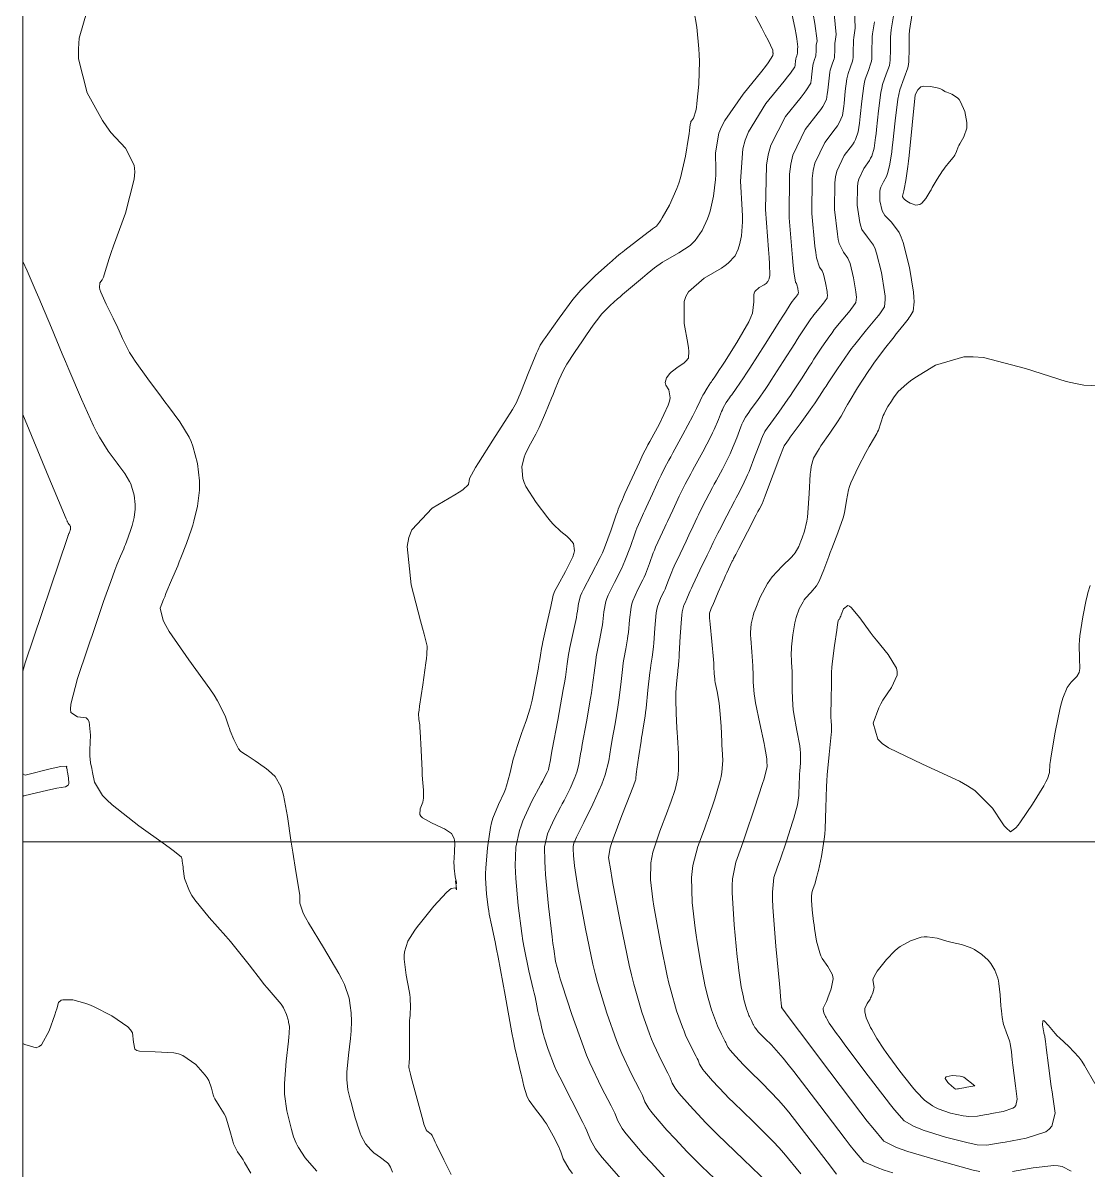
# Model space of a CAD drawing. Header units: millimetres. Extents: x 837475 to 838477, y 1189012 to 1191015.
# Drawn here: x 837476.5 to 837565.7, y 1189786.4 to 1189882.5 of the extents above; entities that cross this region are included whole.
import ezdxf

# ---------------------------------------------------------------- set-up
doc = ezdxf.new("R2010")
doc.units = ezdxf.units.MM
doc.header["$LTSCALE"] = 0.3
doc.layers.add('COORD', color=253, linetype='Continuous', lineweight=20)
doc.layers.add('COTAS 10', color=7, linetype='Continuous', lineweight=9, true_color=0x6e3e2d)
doc.layers.add('COTAS INT', color=7, linetype='Continuous', lineweight=5, true_color=0x9fa19f)

msp = doc.modelspace()

# ---------------------------------------------------------------- linework, layer by layer
at = {"layer": 'COORD'}
msp.add_line((837476.514, 1189813.872), (838476.514, 1189813.872), dxfattribs=at)
msp.add_lwpolyline([(837476.514, 1189013.872), (838476.514, 1189013.872), (838476.514, 1191013.872), (837476.514, 1191013.872)], close=True, dxfattribs=at)
at = {"layer": 'COTAS 10'}
for points in [[(837549.392, 1189786.166), (837548.678, 1189786.393), (837548.085, 1189786.592), (837546.958, 1189787.079), (837546.189, 1189787.989), (837545.822, 1189788.456), (837545.389, 1189789.015), (837543.266, 1189791.808), (837541.092, 1189794.653), (837540.625, 1189795.244), (837540.217, 1189795.75), (837539.234, 1189796.87), (837538.699, 1189797.383), (837538.573, 1189797.507), (837538.458, 1189797.624), (837538.122, 1189797.981), (837537.901, 1189798.238), (837537.858, 1189798.292), (837537.823, 1189798.338), (837537.761, 1189798.444), (837537.721, 1189798.549), (837537.699, 1189798.596), (837537.673, 1189798.649), (837537.541, 1189798.904), (837537.38, 1189799.242), (837537.335, 1189799.348), (837537.291, 1189799.459), (837537.131, 1189799.906), (837536.968, 1189800.481), (837536.921, 1189800.672), (837536.873, 1189800.878), (837536.695, 1189801.738), (837536.492, 1189803.114), (837536.429, 1189803.645), (837536.362, 1189804.24), (837536.094, 1189806.932), (837535.939, 1189809.635), (837535.944, 1189810.237), (837535.968, 1189810.775), (837536.228, 1189812.193), (837536.71, 1189813.494), (837536.874, 1189813.959), (837537.051, 1189814.47), (837537.805, 1189816.696), (837538.48, 1189818.763), (837538.607, 1189819.174), (837538.709, 1189819.515), (837538.865, 1189820.164), (837538.853, 1189820.385), (837538.849, 1189820.455), (837538.845, 1189820.53), (837538.831, 1189820.835), (837538.732, 1189821.49), (837538.675, 1189821.785), (837538.605, 1189822.13), (837538.245, 1189823.789), (837537.892, 1189825.525), (837537.826, 1189825.919), (837537.773, 1189826.275), (837537.699, 1189827.249), (837537.688, 1189828.083), (837537.676, 1189828.351), (837537.66, 1189828.634), (837537.566, 1189829.793), (837537.486, 1189830.919), (837537.477, 1189831.183), (837537.475, 1189831.426), (837537.516, 1189832.13), (837537.682, 1189832.821), (837537.759, 1189833.056), (837537.849, 1189833.31), (837538.285, 1189834.385), (837538.886, 1189835.513), (837539.08, 1189835.8), (837539.286, 1189836.076), (837540.131, 1189836.983), (837540.903, 1189837.74), (837541.064, 1189837.922), (837541.202, 1189838.092), (837541.508, 1189838.607), (837541.678, 1189839.072), (837541.73, 1189839.21), (837541.783, 1189839.353), (837541.994, 1189839.903), (837542.189, 1189840.74), (837542.233, 1189841.064), (837542.272, 1189841.427), (837542.377, 1189843.072), (837542.478, 1189844.682), (837542.515, 1189845.024), (837542.556, 1189845.321), (837542.736, 1189846.018), (837543.072, 1189846.586), (837543.211, 1189846.802), (837543.369, 1189847.042), (837544.107, 1189848.121), (837544.814, 1189849.151), (837544.952, 1189849.361), (837545.066, 1189849.538), (837545.272, 1189849.906), (837545.479, 1189850.308), (837545.594, 1189850.506), (837545.734, 1189850.743), (837546.445, 1189851.91), (837547.323, 1189853.272), (837547.567, 1189853.63), (837547.812, 1189853.981), (837548.7, 1189855.183), (837549.493, 1189856.196), (837549.678, 1189856.429), (837549.847, 1189856.641), (837550.332, 1189857.232), (837550.686, 1189857.676), (837550.772, 1189857.794), (837550.853, 1189857.911), (837551.104, 1189858.319), (837551.187, 1189859.125), (837551.162, 1189859.492), (837551.116, 1189859.922), (837550.777, 1189861.998), (837550.259, 1189864.091), (837550.1, 1189864.532), (837549.935, 1189864.914), (837549.284, 1189865.79), (837548.713, 1189866.358), (837548.598, 1189866.544), (837548.502, 1189866.742), (837548.312, 1189867.565), (837548.315, 1189868.363), (837548.341, 1189868.546), (837548.378, 1189868.713), (837548.602, 1189869.178), (837548.865, 1189869.62), (837548.927, 1189869.772), (837548.983, 1189869.936), (837549.148, 1189870.637), (837549.295, 1189871.671), (837549.34, 1189872.046), (837549.388, 1189872.459), (837549.576, 1189874.272), (837549.815, 1189876.082), (837549.895, 1189876.494), (837549.98, 1189876.866), (837550.337, 1189877.889), (837550.643, 1189878.727), (837550.696, 1189878.984), (837550.735, 1189879.251), (837550.762, 1189880.304), (837550.769, 1189881.492), (837550.796, 1189881.844), (837550.833, 1189882.206), (837551.057, 1189883.598)], [(837530.304, 1189785.769), (837529.135, 1189787.033), (837528.539, 1189787.677), (837527.193, 1189789.248), (837526.931, 1189789.577), (837526.716, 1189789.861), (837526.339, 1189790.507), (837526.093, 1189791.149), (837525.962, 1189791.43), (837525.802, 1189791.757), (837524.995, 1189793.311), (837524.011, 1189795.373), (837523.74, 1189796.02), (837523.469, 1189796.7), (837522.496, 1189799.429), (837521.696, 1189801.902), (837521.535, 1189802.42), (837521.399, 1189802.865), (837521.127, 1189803.873), (837520.977, 1189804.91), (837520.918, 1189805.374), (837520.853, 1189805.915), (837520.556, 1189808.506), (837520.295, 1189811.147), (837520.253, 1189811.719), (837520.223, 1189812.222), (837520.221, 1189813.463), (837520.394, 1189814.299), (837520.474, 1189814.546), (837520.568, 1189814.8), (837521.023, 1189815.774), (837521.558, 1189816.791), (837521.702, 1189817.072), (837521.845, 1189817.352), (837522.346, 1189818.362), (837522.758, 1189819.283), (837522.843, 1189819.508), (837522.917, 1189819.719), (837523.082, 1189820.371), (837523.231, 1189821.26), (837523.295, 1189821.621), (837523.368, 1189822.031), (837523.716, 1189823.927), (837524.067, 1189825.909), (837524.143, 1189826.374), (837524.209, 1189826.803), (837524.372, 1189828.049), (837524.502, 1189829.076), (837524.548, 1189829.367), (837524.598, 1189829.661), (837524.816, 1189830.746), (837525.023, 1189831.788), (837525.066, 1189832.054), (837525.103, 1189832.311), (837525.185, 1189833.16), (837525.346, 1189834.014), (837525.431, 1189834.275), (837525.535, 1189834.545), (837526.06, 1189835.609), (837526.656, 1189836.758), (837526.805, 1189837.082), (837526.947, 1189837.409), (837527.4, 1189838.612), (837527.772, 1189839.685), (837527.863, 1189839.93), (837527.948, 1189840.153), (837528.211, 1189840.769), (837528.51, 1189841.4), (837528.618, 1189841.632), (837528.736, 1189841.889), (837529.256, 1189843.022), (837529.77, 1189844.139), (837529.885, 1189844.385), (837529.989, 1189844.604), (837530.266, 1189845.17), (837530.624, 1189845.841), (837530.779, 1189846.128), (837530.958, 1189846.458), (837531.805, 1189848.012), (837532.638, 1189849.561), (837532.808, 1189849.887), (837532.952, 1189850.168), (837533.254, 1189850.812), (837533.422, 1189851.191), (837533.481, 1189851.304), (837533.545, 1189851.422), (837533.824, 1189851.877), (837534.115, 1189852.316), (837534.188, 1189852.424), (837534.257, 1189852.524), (837534.477, 1189852.837), (837534.882, 1189853.443), (837535.067, 1189853.729), (837535.284, 1189854.067), (837536.333, 1189855.714), (837537.315, 1189857.441), (837537.49, 1189857.829), (837537.623, 1189858.178), (837537.757, 1189859.113), (837537.74, 1189859.71), (837537.779, 1189859.847), (837537.836, 1189859.97), (837538.201, 1189860.31), (837538.609, 1189860.546), (837538.694, 1189860.604), (837538.766, 1189860.659), (837538.927, 1189860.829), (837539, 1189860.991), (837539.017, 1189861.042), (837539.033, 1189861.094), (837539.081, 1189861.3), (837539.051, 1189862.286), (837539.019, 1189862.83), (837538.976, 1189863.491), (837538.735, 1189866.856), (837538.802, 1189870.562), (837538.954, 1189871.439), (837539.164, 1189872.25), (837540.403, 1189874.64), (837541.711, 1189876.264), (837541.963, 1189876.593), (837542.168, 1189876.868), (837542.514, 1189877.427), (837542.555, 1189877.711), (837542.567, 1189877.814), (837542.58, 1189877.928), (837542.632, 1189878.426), (837542.698, 1189878.923), (837542.72, 1189879.036), (837542.743, 1189879.139), (837542.841, 1189879.42), (837542.925, 1189879.65), (837542.94, 1189879.721), (837542.95, 1189879.794), (837542.958, 1189880.084), (837542.96, 1189880.41), (837542.967, 1189880.507), (837542.977, 1189880.606), (837543.039, 1189880.989), (837542.863, 1189882.44), (837542.723, 1189883.214)], [(837476.514, 1189862.481), (837476.859, 1189861.708), (837477.621, 1189859.962), (837477.84, 1189859.45), (837478.063, 1189858.925), (837478.9, 1189856.925), (837479.811, 1189854.746), (837480.08, 1189854.108), (837480.357, 1189853.456), (837481.42, 1189850.974), (837482.438, 1189848.737), (837482.686, 1189848.238), (837482.92, 1189847.791), (837483.644, 1189846.613), (837484.242, 1189845.816), (837484.397, 1189845.608), (837484.547, 1189845.407), (837485.049, 1189844.73), (837485.454, 1189844.064), (837485.543, 1189843.869), (837485.622, 1189843.67), (837485.822, 1189842.913), (837485.903, 1189842.15), (837485.907, 1189841.946), (837485.903, 1189841.746), (837485.819, 1189841.051), (837485.663, 1189840.39), (837485.613, 1189840.21), (837485.56, 1189840.033), (837485.342, 1189839.407), (837485.097, 1189838.786), (837485.026, 1189838.612), (837484.954, 1189838.437), (837484.685, 1189837.798), (837484.392, 1189837.085), (837484.305, 1189836.863), (837484.216, 1189836.63), (837483.873, 1189835.701), (837483.496, 1189834.642), (837483.386, 1189834.328), (837483.274, 1189834.004), (837482.846, 1189832.755), (837482.306, 1189831.163), (837482.123, 1189830.622), (837481.925, 1189830.038), (837481.089, 1189827.567), (837480.522, 1189825.401), (837480.494, 1189825.009), (837480.522, 1189824.706), (837481.087, 1189824.365), (837481.819, 1189824.278), (837481.952, 1189824.136), (837482.054, 1189823.944), (837482.171, 1189822.822), (837482.122, 1189821.581), (837482.12, 1189821.313), (837482.123, 1189821.078), (837482.176, 1189820.503), (837482.279, 1189820.034), (837482.313, 1189819.866), (837482.35, 1189819.683), (837482.507, 1189818.883), (837483.185, 1189817.77), (837483.551, 1189817.389), (837483.994, 1189816.977), (837486.236, 1189815.224), (837488.452, 1189813.63), (837488.878, 1189813.318), (837489.223, 1189813.061), (837489.791, 1189812.598), (837489.825, 1189812.486), (837489.833, 1189812.451), (837489.841, 1189812.413), (837489.864, 1189812.259), (837489.906, 1189811.938), (837489.926, 1189811.794), (837489.949, 1189811.627), (837490.062, 1189810.824), (837490.459, 1189809.741), (837490.662, 1189809.396), (837490.904, 1189809.032), (837492.115, 1189807.555), (837493.523, 1189805.969), (837493.89, 1189805.536), (837494.247, 1189805.106), (837495.454, 1189803.574), (837496.487, 1189802.238), (837496.734, 1189801.931), (837496.964, 1189801.651), (837497.655, 1189800.869), (837498.153, 1189800.281), (837498.261, 1189800.124), (837498.356, 1189799.969), (837498.592, 1189799.431), (837498.722, 1189798.961), (837498.75, 1189798.848), (837498.775, 1189798.744), (837498.837, 1189798.433), (837498.82, 1189797.829), (837498.795, 1189797.54), (837498.761, 1189797.198), (837498.567, 1189795.521), (837498.425, 1189793.649), (837498.424, 1189793.184), (837498.44, 1189792.742), (837498.634, 1189791.339), (837498.901, 1189790.246), (837498.961, 1189790.001), (837499.016, 1189789.779), (837499.168, 1189789.185), (837499.391, 1189788.651), (837499.491, 1189788.468), (837499.607, 1189788.269), (837500.165, 1189787.422), (837500.903, 1189786.535), (837501.132, 1189786.31)]]:
    msp.add_lwpolyline(points, dxfattribs=at)
at = {"layer": 'COTAS INT'}
for points in [[(837507.461, 1189786.212), (837507.305, 1189786.63), (837507.133, 1189786.916), (837507.049, 1189787.002), (837506.95, 1189787.091), (837506.462, 1189787.438), (837505.914, 1189787.839), (837505.777, 1189787.962), (837505.646, 1189788.09), (837505.225, 1189788.596), (837504.86, 1189789.256), (837504.764, 1189789.482), (837504.67, 1189789.726), (837504.349, 1189790.761), (837504.07, 1189791.824), (837504.002, 1189792.085), (837503.939, 1189792.333), (837503.746, 1189793.107), (837503.653, 1189793.965), (837503.652, 1189794.266), (837503.662, 1189794.593), (837503.788, 1189796.004), (837503.945, 1189797.409), (837503.975, 1189797.733), (837503.999, 1189798.029), (837504.035, 1189798.865), (837504.006, 1189799.556), (837503.989, 1189799.76), (837503.967, 1189799.97), (837503.857, 1189800.776), (837503.441, 1189801.942), (837503.226, 1189802.378), (837502.969, 1189802.863), (837501.682, 1189805.028), (837500.425, 1189807.109), (837500.187, 1189807.543), (837499.996, 1189807.914), (837499.701, 1189808.74), (837499.711, 1189809.096), (837499.711, 1189809.236), (837499.703, 1189809.387), (837499.644, 1189809.749), (837499.372, 1189811.408), (837499.117, 1189813.024), (837499.043, 1189813.513), (837498.967, 1189814.021), (837498.679, 1189816.006), (837498.341, 1189817.798), (837498.233, 1189818.183), (837498.12, 1189818.521), (837497.658, 1189819.344), (837497.096, 1189819.857), (837496.918, 1189820), (837496.732, 1189820.143), (837495.979, 1189820.663), (837495.296, 1189821.103), (837495.152, 1189821.197), (837495.029, 1189821.277), (837494.751, 1189821.464), (837494.574, 1189821.682), (837494.514, 1189821.782), (837494.45, 1189821.898), (837494.181, 1189822.463), (837493.888, 1189823.178), (837493.809, 1189823.389), (837493.73, 1189823.607), (837493.455, 1189824.442), (837492.825, 1189825.691), (837492.524, 1189826.17), (837492.168, 1189826.707), (837490.425, 1189829.126), (837488.776, 1189831.49), (837488.48, 1189831.992), (837488.253, 1189832.428), (837488.014, 1189833.454), (837488.29, 1189834.174), (837488.388, 1189834.417), (837488.496, 1189834.68), (837488.964, 1189835.788), (837489.479, 1189837.01), (837489.616, 1189837.344), (837489.751, 1189837.677), (837490.22, 1189838.865), (837490.637, 1189840.063), (837490.739, 1189840.403), (837490.835, 1189840.745), (837491.134, 1189842.011), (837491.293, 1189843.341), (837491.302, 1189843.724), (837491.294, 1189844.113), (837491.139, 1189845.573), (837490.756, 1189847.021), (837490.605, 1189847.402), (837490.435, 1189847.775), (837489.66, 1189849.05), (837488.7, 1189850.345), (837488.413, 1189850.73), (837488.117, 1189851.127), (837486.972, 1189852.653), (837485.914, 1189854.146), (837485.673, 1189854.522), (837485.455, 1189854.881), (837484.854, 1189856.04), (837484.368, 1189857.123), (837484.222, 1189857.433), (837484.071, 1189857.747), (837483.485, 1189858.922), (837483.029, 1189859.927), (837482.96, 1189860.135), (837482.916, 1189860.313), (837482.966, 1189860.702), (837483.16, 1189860.965), (837483.207, 1189861.063), (837483.252, 1189861.172), (837483.389, 1189861.659), (837483.725, 1189862.75), (837483.894, 1189863.24), (837484.096, 1189863.811), (837485.1, 1189866.554), (837485.843, 1189869.379), (837485.881, 1189870.003), (837485.845, 1189870.558), (837485.107, 1189871.991), (837483.877, 1189873.3), (837483.531, 1189873.778), (837483.183, 1189874.305), (837481.906, 1189876.624), (837481.166, 1189879.458), (837481.156, 1189880.31), (837481.231, 1189881.191), (837482.206, 1189884.615)], [(837536.902, 1189884.908), (837538.417, 1189882.045), (837538.708, 1189881.484), (837538.944, 1189881.024), (837539.331, 1189880.201), (837539.349, 1189880.03), (837539.351, 1189879.981), (837539.352, 1189879.932), (837539.347, 1189879.749), (837538.957, 1189879.137), (837538.716, 1189878.818), (837538.418, 1189878.433), (837536.858, 1189876.501), (837535.322, 1189874.316), (837535.038, 1189873.77), (837534.816, 1189873.251), (837534.527, 1189871.594), (837534.57, 1189870.134), (837534.558, 1189869.739), (837534.535, 1189869.348), (837534.365, 1189867.969), (837534.076, 1189866.703), (837533.978, 1189866.383), (837533.872, 1189866.076), (837533.425, 1189865.079), (837532.823, 1189864.24), (837532.619, 1189864.032), (837532.399, 1189863.836), (837531.471, 1189863.219), (837530.53, 1189862.696), (837530.302, 1189862.558), (837530.089, 1189862.424), (837529.435, 1189861.967), (837528.809, 1189861.467), (837528.612, 1189861.306), (837528.406, 1189861.136), (837527.575, 1189860.439), (837526.744, 1189859.726), (837526.536, 1189859.546), (837526.338, 1189859.373), (837525.704, 1189858.811), (837525.14, 1189858.246), (837524.986, 1189858.072), (837524.833, 1189857.89), (837524.289, 1189857.166), (837523.72, 1189856.345), (837523.552, 1189856.101), (837523.379, 1189855.849), (837522.713, 1189854.88), (837522.089, 1189853.906), (837521.942, 1189853.651), (837521.807, 1189853.403), (837521.412, 1189852.561), (837521.045, 1189851.652), (837520.927, 1189851.362), (837520.803, 1189851.056), (837520.295, 1189849.81), (837519.766, 1189848.59), (837519.628, 1189848.299), (837519.494, 1189848.03), (837519.04, 1189847.227), (837518.665, 1189846.523), (837518.58, 1189846.315), (837518.504, 1189846.101), (837518.299, 1189845.281), (837518.391, 1189844.303), (837518.502, 1189843.988), (837518.651, 1189843.655), (837519.498, 1189842.295), (837520.48, 1189841.023), (837520.715, 1189840.745), (837520.933, 1189840.5), (837521.583, 1189839.881), (837522.077, 1189839.476), (837522.196, 1189839.365), (837522.307, 1189839.254), (837522.645, 1189838.859), (837522.717, 1189838.263), (837522.66, 1189838.026), (837522.571, 1189837.757), (837521.972, 1189836.526), (837521.315, 1189835.35), (837521.189, 1189835.116), (837521.088, 1189834.921), (837520.923, 1189834.551), (837520.84, 1189834.112), (837520.79, 1189833.874), (837520.728, 1189833.587), (837520.407, 1189832.131), (837520.082, 1189830.644), (837520.017, 1189830.337), (837519.964, 1189830.075), (837519.864, 1189829.51), (837519.785, 1189828.988), (837519.745, 1189828.754), (837519.698, 1189828.48), (837519.459, 1189827.169), (837519.166, 1189825.748), (837519.084, 1189825.405), (837519.001, 1189825.084), (837518.7, 1189824.108), (837518.398, 1189823.27), (837518.316, 1189823.036), (837518.233, 1189822.802), (837517.94, 1189821.95), (837517.665, 1189821.065), (837517.595, 1189820.81), (837517.527, 1189820.55), (837517.3, 1189819.577), (837517.026, 1189818.576), (837516.928, 1189818.299), (837516.82, 1189818.022), (837516.348, 1189817.024), (837515.881, 1189815.859), (837515.775, 1189815.477), (837515.68, 1189815.07), (837515.421, 1189813.387), (837515.292, 1189811.668), (837515.279, 1189811.238), (837515.276, 1189810.828), (837515.344, 1189809.514), (837515.49, 1189808.396), (837515.535, 1189808.109), (837515.583, 1189807.832), (837515.773, 1189806.917), (837516.07, 1189805.497), (837516.185, 1189804.903), (837516.315, 1189804.221), (837516.9, 1189801.032), (837517.484, 1189797.872), (837517.612, 1189797.209), (837517.726, 1189796.638), (837518.018, 1189795.341), (837518.207, 1189794.62), (837518.257, 1189794.412), (837518.305, 1189794.201), (837518.47, 1189793.409), (837518.715, 1189792.619), (837518.814, 1189792.409), (837518.927, 1189792.203), (837519.446, 1189791.492), (837520.045, 1189790.734), (837520.208, 1189790.498), (837520.369, 1189790.252), (837520.941, 1189789.27), (837521.41, 1189788.332), (837521.507, 1189788.113), (837521.59, 1189787.912), (837521.77, 1189787.332), (837522.273, 1189786.47), (837522.56, 1189786.091)], [(837532.722, 1189883.579), (837532.962, 1189882.113), (837533.147, 1189880.316), (837533.17, 1189879.804), (837533.182, 1189879.285), (837533.127, 1189877.357), (837532.978, 1189875.723), (837532.931, 1189875.388), (837532.881, 1189875.105), (837532.682, 1189874.509), (837532.511, 1189874.266), (837532.48, 1189874.206), (837532.455, 1189874.148), (837532.423, 1189873.964), (837532.367, 1189873.455), (837532.327, 1189873.193), (837532.277, 1189872.878), (837532.008, 1189871.303), (837531.598, 1189869.507), (837531.459, 1189869.053), (837531.309, 1189868.618), (837530.674, 1189867.204), (837530.08, 1189866.151), (837529.955, 1189865.944), (837529.847, 1189865.774), (837529.601, 1189865.463), (837529.262, 1189865.227), (837529.096, 1189865.103), (837528.898, 1189864.954), (837527.925, 1189864.205), (837526.948, 1189863.444), (837526.748, 1189863.287), (837526.58, 1189863.154), (837526.227, 1189862.871), (837525.864, 1189862.551), (837525.689, 1189862.395), (837525.482, 1189862.209), (837524.466, 1189861.295), (837523.254, 1189860.081), (837522.923, 1189859.706), (837522.595, 1189859.314), (837521.426, 1189857.76), (837520.48, 1189856.398), (837520.293, 1189856.127), (837520.137, 1189855.903), (837519.842, 1189855.477), (837519.637, 1189855.037), (837519.538, 1189854.805), (837519.421, 1189854.524), (837518.844, 1189853.108), (837518.272, 1189851.685), (837518.157, 1189851.399), (837518.06, 1189851.16), (837517.87, 1189850.687), (837517.523, 1189850.1), (837517.329, 1189849.788), (837517.092, 1189849.412), (837515.88, 1189847.517), (837514.675, 1189845.618), (837514.442, 1189845.239), (837514.253, 1189844.925), (837513.935, 1189844.321), (837513.901, 1189844.129), (837513.891, 1189844.075), (837513.881, 1189844.019), (837513.845, 1189843.813), (837513.355, 1189843.379), (837513.059, 1189843.18), (837512.694, 1189842.948), (837510.796, 1189841.823), (837509.095, 1189840.021), (837508.855, 1189839.361), (837508.714, 1189838.632), (837509.036, 1189835.416), (837509.832, 1189832.396), (837509.99, 1189831.79), (837510.121, 1189831.283), (837510.37, 1189830.283), (837510.358, 1189829.573), (837510.325, 1189829.249), (837510.28, 1189828.869), (837510.008, 1189827.036), (837509.74, 1189825.255), (837509.697, 1189824.907), (837509.666, 1189824.623), (837509.668, 1189824.122), (837509.754, 1189823.674), (837509.777, 1189823.423), (837509.799, 1189823.117), (837509.875, 1189821.552), (837509.947, 1189819.867), (837509.968, 1189819.485), (837509.988, 1189819.14), (837510.061, 1189818.201), (837510.065, 1189817.539), (837510.041, 1189817.369), (837510.007, 1189817.204), (837509.795, 1189816.657), (837509.77, 1189816.163), (837509.853, 1189816.032), (837509.976, 1189815.904), (837510.748, 1189815.461), (837511.632, 1189815.065), (837511.825, 1189814.966), (837511.996, 1189814.872), (837512.428, 1189814.571), (837512.64, 1189814.167), (837512.672, 1189814.008), (837512.693, 1189813.828), (837512.674, 1189813.008), (837512.626, 1189812.112), (837512.629, 1189811.884), (837512.639, 1189811.664), (837512.733, 1189810.945), (837512.828, 1189810.47), (837512.839, 1189810.405), (837512.843, 1189810.369), (837512.801, 1189810.477), (837512.748, 1189810.62), (837512.746, 1189810.606), (837512.748, 1189810.568), (837512.8, 1189810.238), (837512.844, 1189809.912), (837512.842, 1189809.878), (837512.834, 1189809.867), (837512.751, 1189810.03), (837512.401, 1189809.988), (837512.223, 1189809.848), (837512.01, 1189809.653), (837510.95, 1189808.485), (837509.83, 1189807.107), (837509.579, 1189806.779), (837509.354, 1189806.474), (837508.756, 1189805.567), (837508.474, 1189804.668), (837508.448, 1189804.369), (837508.446, 1189804.048), (837508.625, 1189802.708), (837508.882, 1189801.393), (837508.928, 1189801.088), (837508.962, 1189800.809), (837508.995, 1189800.013), (837508.96, 1189799.502), (837508.951, 1189799.402), (837508.943, 1189799.32), (837508.917, 1189799.172), (837508.901, 1189798.882), (837508.898, 1189798.709), (837508.897, 1189798.497), (837508.897, 1189797.397), (837508.896, 1189796.254), (837508.893, 1189796.014), (837508.889, 1189795.807), (837508.865, 1189795.337), (837508.845, 1189795.112), (837508.844, 1189795.059), (837508.844, 1189795.011), (837508.859, 1189794.874), (837508.978, 1189794.419), (837509.043, 1189794.17), (837509.123, 1189793.869), (837509.529, 1189792.337), (837509.949, 1189790.8), (837510.037, 1189790.495), (837510.113, 1189790.243), (837510.285, 1189789.769), (837510.389, 1189789.645), (837510.421, 1189789.613), (837510.454, 1189789.583), (837510.589, 1189789.485), (837510.709, 1189789.4), (837510.733, 1189789.378), (837510.753, 1189789.357), (837510.795, 1189789.287), (837510.955, 1189788.936), (837511.05, 1189788.737), (837511.166, 1189788.495), (837511.768, 1189787.255), (837512.39, 1189786.016)], [(837540.742, 1189884.187), (837541.202, 1189881.959), (837541.286, 1189881.518), (837541.352, 1189881.152), (837541.435, 1189880.467), (837541.406, 1189880.286), (837541.401, 1189880.239), (837541.398, 1189880.194), (837541.397, 1189880.039), (837541.393, 1189879.903), (837541.388, 1189879.868), (837541.381, 1189879.835), (837541.342, 1189879.726), (837541.296, 1189879.593), (837541.284, 1189879.545), (837541.274, 1189879.491), (837541.243, 1189879.257), (837541.219, 1189879.021), (837541.212, 1189878.968), (837541.207, 1189878.919), (837541.188, 1189878.785), (837540.805, 1189878.255), (837540.57, 1189877.957), (837540.28, 1189877.593), (837538.764, 1189875.733), (837537.292, 1189873.343), (837537.029, 1189872.645), (837536.83, 1189871.932), (837536.631, 1189869.225), (837536.773, 1189866.813), (837536.788, 1189866.284), (837536.793, 1189865.817), (837536.723, 1189864.635), (837536.555, 1189863.898), (837536.498, 1189863.712), (837536.436, 1189863.534), (837536.176, 1189862.954), (837535.603, 1189862.348), (837535.344, 1189862.154), (837535.042, 1189861.947), (837533.588, 1189861.106), (837532.273, 1189859.965), (837532.058, 1189859.571), (837531.909, 1189859.142), (837531.908, 1189857.309), (837532.221, 1189855.611), (837532.27, 1189855.268), (837532.301, 1189854.979), (837532.276, 1189854.394), (837532.062, 1189854.144), (837531.975, 1189854.066), (837531.875, 1189853.985), (837531.412, 1189853.663), (837530.932, 1189853.312), (837530.821, 1189853.212), (837530.72, 1189853.112), (837530.434, 1189852.74), (837530.328, 1189852.359), (837530.34, 1189852.251), (837530.371, 1189852.144), (837530.632, 1189851.749), (837530.741, 1189851.07), (837530.676, 1189850.783), (837530.569, 1189850.453), (837529.84, 1189848.903), (837529.031, 1189847.42), (837528.875, 1189847.133), (837528.747, 1189846.899), (837528.53, 1189846.5), (837528.365, 1189846.144), (837528.27, 1189845.936), (837528.154, 1189845.682), (837526.952, 1189843.05), (837526.832, 1189842.786), (837526.731, 1189842.567), (837526.536, 1189842.147), (837526.386, 1189841.742), (837526.313, 1189841.533), (837526.226, 1189841.281), (837525.802, 1189840.022), (837525.232, 1189838.509), (837525.054, 1189838.098), (837524.867, 1189837.69), (837524.117, 1189836.245), (837523.463, 1189835.013), (837523.336, 1189834.74), (837523.232, 1189834.495), (837523.054, 1189833.855), (837522.972, 1189833.211), (837522.928, 1189832.964), (837522.876, 1189832.687), (837522.34, 1189830.152), (837522.282, 1189829.852), (837522.233, 1189829.576), (837522.118, 1189828.78), (837521.956, 1189827.671), (837521.876, 1189827.198), (837521.782, 1189826.653), (837521.316, 1189824.084), (837520.86, 1189821.62), (837520.771, 1189821.141), (837520.699, 1189820.749), (837520.576, 1189820.069), (837520.545, 1189819.947), (837520.532, 1189819.908), (837520.516, 1189819.866), (837520.439, 1189819.694), (837520.187, 1189819.209), (837520.06, 1189818.971), (837519.909, 1189818.686), (837519.159, 1189817.282), (837518.4, 1189815.656), (837518.243, 1189815.233), (837518.109, 1189814.82), (837517.821, 1189813.425), (837517.765, 1189811.876), (837517.778, 1189811.365), (837517.804, 1189810.82), (837518, 1189808.557), (837518.308, 1189806.203), (837518.403, 1189805.6), (837518.504, 1189805.017), (837518.904, 1189803.09), (837519.268, 1189801.549), (837519.346, 1189801.21), (837519.413, 1189800.91), (837519.572, 1189800.142), (837519.664, 1189799.667), (837519.689, 1189799.551), (837519.713, 1189799.442), (837519.799, 1189799.101), (837519.873, 1189798.81), (837519.891, 1189798.731), (837519.906, 1189798.653), (837519.951, 1189798.379), (837520.058, 1189797.926), (837520.113, 1189797.735), (837520.178, 1189797.516), (837520.506, 1189796.491), (837521.052, 1189795.096), (837521.255, 1189794.644), (837521.481, 1189794.164), (837522.486, 1189792.192), (837523.428, 1189790.378), (837523.614, 1189789.997), (837523.768, 1189789.669), (837524.055, 1189788.919), (837524.495, 1189788.166), (837524.745, 1189787.834), (837525.051, 1189787.449), (837526.622, 1189785.617)], [(837546.174, 1189883.654), (837546.246, 1189882.032), (837546.12, 1189881.246), (837546.099, 1189881.042), (837546.084, 1189880.843), (837546.08, 1189880.172), (837546.064, 1189879.577), (837546.042, 1189879.426), (837546.012, 1189879.281), (837545.84, 1189878.807), (837545.638, 1189878.23), (837545.59, 1189878.019), (837545.545, 1189877.787), (837545.409, 1189876.764), (837545.303, 1189875.74), (837545.276, 1189875.507), (837545.251, 1189875.295), (837545.168, 1189874.711), (837544.894, 1189874.096), (837544.749, 1189873.864), (837544.572, 1189873.606), (837543.683, 1189872.456), (837542.857, 1189870.737), (837542.721, 1189870.122), (837542.625, 1189869.447), (837542.613, 1189866.502), (837542.862, 1189863.784), (837542.931, 1189863.25), (837542.999, 1189862.812), (837543.243, 1189862.022), (837543.47, 1189861.716), (837543.527, 1189861.583), (837543.583, 1189861.429), (837543.764, 1189860.698), (837543.882, 1189859.973), (837543.898, 1189859.823), (837543.907, 1189859.694), (837543.878, 1189859.413), (837543.729, 1189859.198), (837543.662, 1189859.112), (837543.584, 1189859.013), (837543.208, 1189858.561), (837542.768, 1189858.016), (837542.65, 1189857.86), (837542.532, 1189857.701), (837542.121, 1189857.106), (837541.584, 1189856.276), (837541.387, 1189855.969), (837541.169, 1189855.628), (837540.21, 1189854.118), (837539.211, 1189852.566), (837538.969, 1189852.199), (837538.742, 1189851.86), (837538.046, 1189850.86), (837537.529, 1189850.146), (837537.415, 1189849.986), (837537.314, 1189849.843), (837537.053, 1189849.464), (837536.831, 1189849.032), (837536.754, 1189848.857), (837536.67, 1189848.656), (837536.31, 1189847.729), (837535.881, 1189846.665), (837535.754, 1189846.379), (837535.623, 1189846.096), (837535.118, 1189845.102), (837534.584, 1189844.114), (837534.435, 1189843.834), (837534.285, 1189843.551), (837533.738, 1189842.508), (837533.236, 1189841.526), (837533.115, 1189841.283), (837533.001, 1189841.051), (837532.654, 1189840.318), (837532.305, 1189839.567), (837532.19, 1189839.325), (837532.068, 1189839.068), (837531.561, 1189838.015), (837531.073, 1189836.974), (837530.963, 1189836.725), (837530.864, 1189836.492), (837530.596, 1189835.791), (837530.376, 1189835.208), (837530.308, 1189835.05), (837530.235, 1189834.893), (837529.947, 1189834.336), (837529.681, 1189833.609), (837529.623, 1189833.345), (837529.573, 1189833.053), (837529.448, 1189831.769), (837529.365, 1189830.511), (837529.341, 1189830.234), (837529.317, 1189829.989), (837529.225, 1189829.362), (837529.115, 1189828.679), (837529.078, 1189828.398), (837529.04, 1189828.077), (837528.879, 1189826.588), (837528.716, 1189825.067), (837528.676, 1189824.727), (837528.637, 1189824.422), (837528.516, 1189823.612), (837528.388, 1189822.872), (837528.346, 1189822.612), (837528.301, 1189822.327), (837528.111, 1189821.097), (837527.944, 1189819.964), (837527.912, 1189819.74), (837527.887, 1189819.555), (837527.85, 1189819.213), (837527.852, 1189819.136), (837527.852, 1189819.118), (837527.851, 1189819.102), (837527.843, 1189819.058), (837527.657, 1189818.582), (837527.544, 1189818.293), (837527.405, 1189817.936), (837526.678, 1189816.08), (837525.961, 1189814.143), (837525.828, 1189813.735), (837525.723, 1189813.382), (837525.58, 1189812.571), (837525.758, 1189811.453), (837525.856, 1189810.906), (837525.975, 1189810.258), (837526.58, 1189807.06), (837527.302, 1189803.566), (837527.496, 1189802.731), (837527.686, 1189801.953), (837528.35, 1189799.62), (837528.998, 1189797.804), (837529.178, 1189797.351), (837529.359, 1189796.921), (837530.014, 1189795.548), (837530.551, 1189794.514), (837530.657, 1189794.296), (837530.744, 1189794.109), (837530.908, 1189793.682), (837531.159, 1189793.252), (837531.302, 1189793.063), (837531.476, 1189792.844), (837532.372, 1189791.799), (837533.736, 1189790.35), (837534.206, 1189789.877), (837534.716, 1189789.372), (837536.89, 1189787.286), (837538.984, 1189785.264)], [(837534.447, 1189785.687), (837533.388, 1189786.702), (837532.75, 1189787.333), (837532.162, 1189787.926), (837531.146, 1189789.005), (837530.455, 1189789.738), (837529.335, 1189791.046), (837529.116, 1189791.32), (837528.937, 1189791.557), (837528.624, 1189792.094), (837528.419, 1189792.629), (837528.309, 1189792.863), (837528.176, 1189793.135), (837527.504, 1189794.43), (837526.685, 1189796.147), (837526.459, 1189796.686), (837526.234, 1189797.252), (837525.423, 1189799.525), (837524.658, 1189802.102), (837524.461, 1189802.86), (837524.27, 1189803.637), (837523.635, 1189806.604), (837523.136, 1189809.291), (837523.031, 1189809.892), (837522.94, 1189810.431), (837522.733, 1189811.86), (837522.646, 1189812.734), (837522.632, 1189812.924), (837522.622, 1189813.09), (837522.622, 1189813.501), (837522.679, 1189813.778), (837522.706, 1189813.86), (837522.737, 1189813.944), (837522.887, 1189814.266), (837523.207, 1189814.895), (837523.344, 1189815.173), (837523.503, 1189815.495), (837524.254, 1189817.03), (837525, 1189818.701), (837525.155, 1189819.108), (837525.289, 1189819.49), (837525.587, 1189820.672), (837525.762, 1189821.771), (837525.818, 1189822.101), (837525.877, 1189822.442), (837526.116, 1189823.769), (837526.352, 1189825.166), (837526.409, 1189825.551), (837526.463, 1189825.935), (837526.625, 1189827.318), (837526.771, 1189828.577), (837526.813, 1189828.883), (837526.856, 1189829.17), (837527.021, 1189830.054), (837527.17, 1189830.888), (837527.204, 1189831.144), (837527.234, 1189831.411), (837527.317, 1189832.465), (837527.459, 1189833.533), (837527.527, 1189833.81), (837527.608, 1189834.077), (837528.003, 1189834.973), (837528.446, 1189835.825), (837528.556, 1189836.066), (837528.662, 1189836.309), (837528.998, 1189837.201), (837529.318, 1189838.088), (837529.413, 1189838.327), (837529.511, 1189838.563), (837529.886, 1189839.392), (837530.289, 1189840.234), (837530.404, 1189840.479), (837530.521, 1189840.728), (837530.955, 1189841.67), (837531.386, 1189842.595), (837531.5, 1189842.834), (837531.613, 1189843.065), (837532.002, 1189843.839), (837532.455, 1189844.696), (837532.607, 1189844.981), (837532.771, 1189845.286), (837533.461, 1189846.557), (837534.13, 1189847.828), (837534.281, 1189848.133), (837534.417, 1189848.416), (837534.782, 1189849.271), (837535.046, 1189849.924), (837535.117, 1189850.08), (837535.188, 1189850.227), (837535.438, 1189850.67), (837535.714, 1189851.08), (837535.801, 1189851.205), (837535.893, 1189851.335), (837536.262, 1189851.848), (837536.876, 1189852.753), (837537.123, 1189853.129), (837537.403, 1189853.561), (837538.69, 1189855.577), (837539.929, 1189857.531), (837540.178, 1189857.924), (837540.387, 1189858.253), (837540.804, 1189858.904), (837540.959, 1189859.129), (837541.004, 1189859.189), (837541.049, 1189859.248), (837541.215, 1189859.455), (837541.358, 1189859.626), (837541.387, 1189859.663), (837541.413, 1189859.696), (837541.469, 1189859.778), (837541.48, 1189859.884), (837541.477, 1189859.933), (837541.471, 1189859.99), (837541.426, 1189860.264), (837541.357, 1189860.541), (837541.336, 1189860.6), (837541.315, 1189860.65), (837541.229, 1189860.766), (837541.094, 1189861.63), (837541.041, 1189862.153), (837540.982, 1189862.797), (837540.714, 1189866.148), (837540.728, 1189869.808), (837540.847, 1189870.648), (837541.016, 1189871.412), (837542.043, 1189873.548), (837543.141, 1189874.935), (837543.356, 1189875.228), (837543.531, 1189875.482), (837543.841, 1189876.069), (837543.903, 1189876.503), (837543.922, 1189876.66), (837543.942, 1189876.834), (837544.021, 1189877.595), (837544.121, 1189878.355), (837544.155, 1189878.528), (837544.19, 1189878.684), (837544.34, 1189879.114), (837544.469, 1189879.466), (837544.491, 1189879.573), (837544.507, 1189879.686), (837544.519, 1189880.128), (837544.522, 1189880.627), (837544.533, 1189880.774), (837544.549, 1189880.926), (837544.642, 1189881.511), (837544.478, 1189883.239)], [(837549.453, 1189883.076), (837549.262, 1189881.886), (837549.23, 1189881.577), (837549.208, 1189881.276), (837549.201, 1189880.26), (837549.178, 1189879.36), (837549.145, 1189879.131), (837549.099, 1189878.912), (837548.838, 1189878.195), (837548.533, 1189877.321), (837548.46, 1189877.002), (837548.392, 1189876.65), (837548.187, 1189875.103), (837548.026, 1189873.553), (837547.986, 1189873.2), (837547.947, 1189872.879), (837547.822, 1189871.995), (837547.62, 1189871.323), (837547.534, 1189871.136), (837547.434, 1189870.949), (837546.962, 1189870.271), (837546.538, 1189869.388), (837546.468, 1189869.071), (837546.418, 1189868.724), (837546.412, 1189867.211), (837546.622, 1189865.756), (837546.709, 1189865.446), (837546.808, 1189865.176), (837547.27, 1189864.534), (837547.78, 1189863.848), (837547.909, 1189863.549), (837548.034, 1189863.204), (837548.439, 1189861.565), (837548.705, 1189859.939), (837548.741, 1189859.602), (837548.76, 1189859.314), (837548.696, 1189858.684), (837548.361, 1189858.202), (837548.211, 1189858.008), (837548.035, 1189857.788), (837547.192, 1189856.774), (837546.207, 1189855.552), (837545.941, 1189855.201), (837545.678, 1189854.845), (837544.757, 1189853.511), (837543.977, 1189852.324), (837543.804, 1189852.059), (837543.65, 1189851.822), (837543.249, 1189851.2), (837542.828, 1189850.576), (837542.662, 1189850.339), (837542.474, 1189850.074), (837541.614, 1189848.883), (837540.801, 1189847.767), (837540.642, 1189847.549), (837540.512, 1189847.37), (837540.283, 1189847.05), (837540.117, 1189846.643), (837540.027, 1189846.409), (837539.918, 1189846.122), (837538.811, 1189843.162), (837538.7, 1189842.871), (837538.608, 1189842.63), (837538.431, 1189842.192), (837538.21, 1189841.77), (837538.09, 1189841.54), (837537.945, 1189841.261), (837537.21, 1189839.846), (837536.484, 1189838.448), (837536.345, 1189838.18), (837536.233, 1189837.964), (837536.052, 1189837.614), (837536.005, 1189837.516), (837535.977, 1189837.459), (837535.943, 1189837.389), (837535.767, 1189837.026), (837535.481, 1189836.41), (837535.377, 1189836.18), (837535.262, 1189835.923), (837534.76, 1189834.782), (837534.299, 1189833.717), (837534.21, 1189833.508), (837534.138, 1189833.337), (837534.02, 1189833.032), (837534.046, 1189832.631), (837534.066, 1189832.4), (837534.091, 1189832.116), (837534.226, 1189830.658), (837534.361, 1189829.151), (837534.387, 1189828.836), (837534.407, 1189828.566), (837534.435, 1189827.962), (837534.467, 1189827.543), (837534.489, 1189827.39), (837534.518, 1189827.22), (837534.67, 1189826.473), (837534.836, 1189825.51), (837534.873, 1189825.204), (837534.907, 1189824.881), (837534.997, 1189823.572), (837535.06, 1189822.269), (837535.076, 1189821.949), (837535.092, 1189821.647), (837535.143, 1189820.703), (837535.072, 1189819.705), (837535.01, 1189819.369), (837534.929, 1189819.007), (837534.484, 1189817.483), (837533.92, 1189815.841), (837533.764, 1189815.404), (837533.608, 1189814.975), (837533.045, 1189813.489), (837532.633, 1189811.898), (837532.572, 1189811.403), (837532.534, 1189810.884), (837532.589, 1189808.812), (837532.827, 1189806.645), (837532.905, 1189806.065), (837532.987, 1189805.495), (837533.324, 1189803.512), (837533.683, 1189801.774), (837533.779, 1189801.359), (837533.874, 1189800.972), (837534.204, 1189799.811), (837534.527, 1189798.907), (837534.616, 1189798.682), (837534.706, 1189798.468), (837535.032, 1189797.785), (837535.299, 1189797.271), (837535.352, 1189797.163), (837535.395, 1189797.069), (837535.477, 1189796.857), (837535.602, 1189796.643), (837535.673, 1189796.549), (837535.76, 1189796.44), (837536.205, 1189795.92), (837536.884, 1189795.199), (837537.118, 1189794.964), (837537.371, 1189794.713), (837538.453, 1189793.675), (837539.806, 1189792.255), (837540.231, 1189791.763), (837540.678, 1189791.227), (837542.471, 1189788.935), (837544.077, 1189786.821), (837544.406, 1189786.398), (837544.683, 1189786.045)], [(837547.85, 1189882.554), (837547.691, 1189881.566), (837547.664, 1189881.309), (837547.646, 1189881.059), (837547.64, 1189880.216), (837547.621, 1189879.468), (837547.593, 1189879.279), (837547.556, 1189879.096), (837547.339, 1189878.501), (837547.085, 1189877.775), (837547.025, 1189877.511), (837546.968, 1189877.219), (837546.798, 1189875.934), (837546.665, 1189874.647), (837546.631, 1189874.353), (837546.599, 1189874.087), (837546.495, 1189873.353), (837546.257, 1189872.709), (837546.141, 1189872.5), (837546.003, 1189872.278), (837545.322, 1189871.363), (837544.697, 1189870.063), (837544.594, 1189869.597), (837544.522, 1189869.085), (837544.513, 1189866.856), (837544.742, 1189864.77), (837544.82, 1189864.348), (837544.904, 1189863.994), (837545.256, 1189863.278), (837545.625, 1189862.782), (837545.718, 1189862.566), (837545.808, 1189862.316), (837546.101, 1189861.131), (837546.293, 1189859.956), (837546.319, 1189859.712), (837546.334, 1189859.504), (837546.287, 1189859.048), (837546.045, 1189858.7), (837545.936, 1189858.56), (837545.809, 1189858.401), (837545.2, 1189857.667), (837544.487, 1189856.784), (837544.295, 1189856.53), (837544.105, 1189856.273), (837543.439, 1189855.309), (837542.78, 1189854.3), (837542.596, 1189854.014), (837542.41, 1189853.725), (837541.729, 1189852.659), (837541.02, 1189851.571), (837540.816, 1189851.269), (837540.608, 1189850.967), (837539.83, 1189849.872), (837539.165, 1189848.956), (837539.028, 1189848.767), (837538.913, 1189848.606), (837538.668, 1189848.257), (837538.474, 1189847.838), (837538.391, 1189847.633), (837538.294, 1189847.389), (837537.838, 1189846.188), (837537.346, 1189844.914), (837537.227, 1189844.625), (837537.115, 1189844.363), (837536.774, 1189843.647), (837536.397, 1189842.942), (837536.262, 1189842.687), (837536.115, 1189842.406), (837535.474, 1189841.177), (837534.86, 1189839.987), (837534.73, 1189839.731), (837534.617, 1189839.508), (837534.353, 1189838.966), (837534.089, 1189838.406), (837533.977, 1189838.171), (837533.847, 1189837.901), (837533.235, 1189836.637), (837532.636, 1189835.385), (837532.513, 1189835.122), (837532.41, 1189834.895), (837532.194, 1189834.381), (837532.091, 1189834.108), (837532.059, 1189834.034), (837532.025, 1189833.96), (837531.89, 1189833.7), (837531.754, 1189833.141), (837531.719, 1189832.88), (837531.686, 1189832.572), (837531.579, 1189831.074), (837531.496, 1189829.61), (837531.479, 1189829.324), (837531.464, 1189829.089), (837531.43, 1189828.67), (837531.397, 1189828.422), (837531.382, 1189828.296), (837531.366, 1189828.144), (837531.287, 1189827.387), (837531.224, 1189826.408), (837531.216, 1189826.117), (837531.214, 1189825.817), (837531.241, 1189824.66), (837531.303, 1189823.396), (837531.322, 1189823.03), (837531.342, 1189822.655), (837531.422, 1189821.241), (837531.434, 1189819.895), (837531.412, 1189819.564), (837531.378, 1189819.251), (837531.164, 1189818.271), (837530.789, 1189817.211), (837530.654, 1189816.848), (837530.506, 1189816.455), (837529.861, 1189814.784), (837529.297, 1189813.02), (837529.2, 1189812.569), (837529.128, 1189812.133), (837529.085, 1189810.691), (837529.293, 1189809.049), (837529.38, 1189808.486), (837529.481, 1189807.876), (837529.952, 1189805.286), (837530.493, 1189802.67), (837530.637, 1189802.045), (837530.78, 1189801.462), (837531.277, 1189799.716), (837531.762, 1189798.356), (837531.897, 1189798.017), (837532.032, 1189797.694), (837532.523, 1189796.667), (837532.925, 1189795.892), (837533.004, 1189795.729), (837533.07, 1189795.589), (837533.192, 1189795.269), (837533.38, 1189794.948), (837533.487, 1189794.806), (837533.618, 1189794.642), (837534.289, 1189793.859), (837535.31, 1189792.775), (837535.662, 1189792.42), (837536.043, 1189792.042), (837537.672, 1189790.481), (837539.395, 1189788.76), (837539.837, 1189788.281), (837540.264, 1189787.802), (837541.677, 1189786.062)], [(837551.259, 1189876.458), (837550.749, 1189871.366), (837550.695, 1189870.893), (837550.643, 1189870.463), (837550.475, 1189869.279), (837550.346, 1189868.55), (837550.319, 1189868.408), (837550.296, 1189868.291), (837550.241, 1189868.086), (837550.218, 1189868.038), (837550.212, 1189868.002), (837550.212, 1189867.919), (837550.271, 1189867.807), (837550.306, 1189867.769), (837550.349, 1189867.728), (837550.57, 1189867.555), (837550.854, 1189867.388), (837550.935, 1189867.35), (837551.018, 1189867.316), (837551.33, 1189867.224), (837551.649, 1189867.268), (837551.738, 1189867.32), (837551.826, 1189867.39), (837552.144, 1189867.783), (837552.487, 1189868.338), (837552.59, 1189868.509), (837552.698, 1189868.687), (837553.118, 1189869.393), (837553.546, 1189870.074), (837553.659, 1189870.237), (837553.769, 1189870.389), (837554.144, 1189870.844), (837554.449, 1189871.21), (837554.516, 1189871.306), (837554.574, 1189871.399), (837554.718, 1189871.714), (837554.868, 1189872.085), (837554.93, 1189872.213), (837555.001, 1189872.352), (837555.33, 1189872.944), (837555.578, 1189873.672), (837555.598, 1189873.895), (837555.596, 1189874.129), (837555.413, 1189875.054), (837555.054, 1189875.88), (837554.941, 1189876.051), (837554.822, 1189876.197), (837554.344, 1189876.518), (837553.908, 1189876.667), (837553.816, 1189876.705), (837553.735, 1189876.741), (837553.546, 1189876.861), (837553.325, 1189876.971), (837553.225, 1189877.002), (837553.108, 1189877.033), (837552.546, 1189877.146), (837551.972, 1189877.173), (837551.848, 1189877.15), (837551.739, 1189877.114), (837551.473, 1189876.874), (837551.259, 1189876.458)], [(837567.266, 1189852.063), (837565.379, 1189852.132), (837564.683, 1189852.267), (837563.913, 1189852.452), (837560.508, 1189853.541), (837556.981, 1189854.446), (837556.133, 1189854.514), (837555.343, 1189854.504), (837552.954, 1189853.813), (837551.247, 1189852.739), (837550.885, 1189852.488), (837550.572, 1189852.257), (837549.841, 1189851.59), (837549.455, 1189851.075), (837549.358, 1189850.939), (837549.266, 1189850.807), (837548.969, 1189850.354), (837548.718, 1189849.88), (837548.654, 1189849.734), (837548.593, 1189849.581), (837548.39, 1189848.975), (837548.183, 1189848.371), (837548.118, 1189848.219), (837548.05, 1189848.075), (837547.778, 1189847.61), (837547.4, 1189846.994), (837547.265, 1189846.753), (837547.117, 1189846.483), (837546.474, 1189845.254), (837545.883, 1189843.962), (837545.767, 1189843.652), (837545.673, 1189843.362), (837545.507, 1189842.485), (837545.378, 1189841.616), (837545.307, 1189841.331), (837545.221, 1189841.027), (837544.783, 1189839.767), (837544.278, 1189838.448), (837544.149, 1189838.106), (837544.025, 1189837.774), (837543.617, 1189836.66), (837543.221, 1189835.731), (837543.103, 1189835.516), (837542.983, 1189835.319), (837542.521, 1189834.762), (837542.079, 1189834.288), (837541.971, 1189834.143), (837541.869, 1189833.993), (837541.554, 1189833.402), (837541.304, 1189832.687), (837541.244, 1189832.458), (837541.187, 1189832.215), (837541.012, 1189831.228), (837540.904, 1189830.222), (837540.889, 1189829.967), (837540.881, 1189829.723), (837540.907, 1189828.927), (837540.958, 1189828.118), (837540.965, 1189827.865), (837540.97, 1189827.599), (837540.964, 1189826.537), (837541.008, 1189825.332), (837541.044, 1189824.977), (837541.091, 1189824.613), (837541.347, 1189823.222), (837541.593, 1189821.919), (837541.633, 1189821.612), (837541.661, 1189821.327), (837541.662, 1189820.49), (837541.598, 1189819.79), (837541.585, 1189819.592), (837541.575, 1189819.392), (837541.554, 1189818.655), (837541.526, 1189817.943), (837541.51, 1189817.759), (837541.492, 1189817.581), (837541.397, 1189816.987), (837541.185, 1189816.184), (837541.092, 1189815.874), (837540.985, 1189815.526), (837540.474, 1189813.952), (837539.941, 1189812.376), (837539.82, 1189812.026), (837539.711, 1189811.714), (837539.412, 1189810.897), (837539.303, 1189809.668), (837539.313, 1189809.095), (837539.341, 1189808.422), (837539.59, 1189805.151), (837539.883, 1189801.989), (837539.939, 1189801.383), (837539.985, 1189800.895), (837540.059, 1189800.109), (837540.064, 1189800.09), (837540.066, 1189800.085), (837540.068, 1189800.081), (837540.077, 1189800.068), (837540.085, 1189800.055), (837540.086, 1189800.051), (837540.086, 1189800.047), (837540.083, 1189800.031), (837540.078, 1189800.016), (837540.076, 1189800.013), (837540.075, 1189800.01), (837540.072, 1189800.003), (837540.07, 1189799.999), (837540.07, 1189799.997), (837540.071, 1189799.991), (837540.074, 1189799.985), (837540.075, 1189799.984), (837540.08, 1189799.974), (837540.7, 1189799.149), (837541.572, 1189797.989), (837544.104, 1189794.625), (837546.716, 1189791.187), (837547.25, 1189790.499), (837547.702, 1189789.924), (837548.651, 1189788.801), (837549.632, 1189788.314), (837550.103, 1189788.141), (837550.661, 1189787.952), (837553.399, 1189787.129), (837556.124, 1189786.394), (837556.674, 1189786.259)], [(837476.514, 1189828.174), (837476.699, 1189828.882), (837480.247, 1189839.371), (837480.284, 1189839.48), (837480.294, 1189839.508), (837480.303, 1189839.535), (837480.336, 1189839.627), (837480.366, 1189839.708), (837480.374, 1189839.728), (837480.381, 1189839.747), (837480.406, 1189839.809), (837480.43, 1189839.864), (837480.436, 1189839.88), (837480.442, 1189839.895), (837480.463, 1189839.949), (837480.482, 1189840.003), (837480.487, 1189840.018), (837480.491, 1189840.034), (837480.505, 1189840.091), (837480.512, 1189840.151), (837480.512, 1189840.187), (837480.505, 1189840.253), (837480.488, 1189840.318), (837480.481, 1189840.336), (837480.473, 1189840.353), (837480.438, 1189840.41), (837480.395, 1189840.469), (837480.381, 1189840.487), (837480.368, 1189840.505), (837480.316, 1189840.574), (837480.253, 1189840.676), (837480.233, 1189840.715), (837480.211, 1189840.758), (837480.123, 1189840.952), (837479.494, 1189842.466), (837479.131, 1189843.341), (837478.687, 1189844.414), (837476.514, 1189849.665)], [(837565.925, 1189835.342), (837565.732, 1189834.73), (837565.668, 1189834.466), (837565.598, 1189834.162), (837565.306, 1189832.721), (837565.065, 1189831.15), (837565.027, 1189830.763), (837565.002, 1189830.398), (837565.017, 1189829.253), (837565.044, 1189828.405), (837565.026, 1189828.226), (837564.998, 1189828.072), (837564.804, 1189827.72), (837564.519, 1189827.462), (837564.433, 1189827.368), (837564.344, 1189827.263), (837563.998, 1189826.802), (837563.62, 1189825.908), (837563.51, 1189825.53), (837563.398, 1189825.096), (837562.978, 1189823.057), (837562.645, 1189821.078), (837562.588, 1189820.682), (837562.547, 1189820.351), (837562.526, 1189819.701), (837562.356, 1189819.159), (837562.221, 1189818.895), (837562.047, 1189818.582), (837561.101, 1189817.042), (837560.091, 1189815.553), (837559.878, 1189815.273), (837559.692, 1189815.049), (837559.262, 1189814.716), (837558.878, 1189815.043), (837558.723, 1189815.235), (837558.547, 1189815.471), (837557.731, 1189816.693), (837556.252, 1189818.176), (837555.656, 1189818.578), (837554.98, 1189818.975), (837551.868, 1189820.378), (837549.02, 1189821.746), (837548.511, 1189822.121), (837548.123, 1189822.496), (837547.731, 1189823.836), (837548.211, 1189825.102), (837548.374, 1189825.43), (837548.549, 1189825.747), (837549.287, 1189826.81), (837549.745, 1189827.841), (837549.743, 1189828.139), (837549.685, 1189828.442), (837549.011, 1189829.581), (837548.013, 1189830.767), (837547.75, 1189831.099), (837547.494, 1189831.433), (837546.62, 1189832.655), (837545.904, 1189833.522), (837545.747, 1189833.632), (837545.609, 1189833.686), (837545.261, 1189833.412), (837545.067, 1189832.888), (837545.026, 1189832.785), (837544.991, 1189832.7), (837544.911, 1189832.542), (837544.871, 1189832.499), (837544.861, 1189832.486), (837544.852, 1189832.472), (837544.823, 1189832.418), (837544.76, 1189832.063), (837544.728, 1189831.859), (837544.691, 1189831.609), (837544.508, 1189830.327), (837544.333, 1189829.017), (837544.301, 1189828.751), (837544.276, 1189828.526), (837544.247, 1189828.062), (837544.256, 1189827.601), (837544.254, 1189827.379), (837544.251, 1189827.116), (837544.228, 1189825.824), (837544.21, 1189824.532), (837544.21, 1189824.268), (837544.213, 1189824.046), (837544.241, 1189823.584), (837544.239, 1189823.099), (837544.222, 1189822.862), (837544.199, 1189822.581), (837544.054, 1189821.195), (837543.898, 1189819.488), (837543.867, 1189819.005), (837543.841, 1189818.518), (837543.79, 1189816.719), (837543.721, 1189814.983), (837543.684, 1189814.535), (837543.638, 1189814.101), (837543.407, 1189812.652), (837543.151, 1189811.474), (837543.089, 1189811.211), (837543.031, 1189810.975), (837542.856, 1189810.351), (837542.725, 1189809.964), (837542.696, 1189809.878), (837542.669, 1189809.801), (837542.595, 1189809.601), (837542.569, 1189809.3), (837542.571, 1189809.159), (837542.578, 1189808.994), (837542.639, 1189808.192), (837542.749, 1189807.204), (837542.787, 1189806.922), (837542.828, 1189806.635), (837543.004, 1189805.571), (837543.268, 1189804.582), (837543.365, 1189804.344), (837543.472, 1189804.121), (837543.944, 1189803.446), (837544.317, 1189802.808), (837544.361, 1189802.609), (837544.379, 1189802.4), (837544.232, 1189801.565), (837543.953, 1189800.804), (837543.887, 1189800.642), (837543.827, 1189800.502), (837543.654, 1189800.169), (837543.565, 1189799.958), (837543.557, 1189799.893), (837543.557, 1189799.826), (837543.618, 1189799.561), (837543.754, 1189799.256), (837543.8, 1189799.164), (837543.851, 1189799.069), (837544.067, 1189798.696), (837544.671, 1189797.835), (837544.966, 1189797.431), (837545.316, 1189796.957), (837547.044, 1189794.647), (837548.821, 1189792.325), (837549.203, 1189791.843), (837549.536, 1189791.431), (837550.344, 1189790.523), (837551.178, 1189790.037), (837551.529, 1189789.89), (837551.931, 1189789.738), (837553.815, 1189789.146), (837555.698, 1189788.661), (837556.1, 1189788.576), (837556.45, 1189788.513), (837557.28, 1189788.464), (837558.082, 1189788.611), (837558.414, 1189788.671), (837558.793, 1189788.74), (837560.561, 1189789.059), (837562.196, 1189789.606), (837562.492, 1189789.82), (837562.72, 1189790.059), (837562.979, 1189791.146), (837562.784, 1189792.526), (837562.726, 1189792.951), (837562.667, 1189793.393), (837562.44, 1189795.143), (837562.25, 1189796.649), (837562.213, 1189796.938), (837562.183, 1189797.172), (837562.136, 1189797.553), (837562.128, 1189797.584), (837562.123, 1189797.596), (837562.118, 1189797.611), (837562.09, 1189797.677), (837562.046, 1189797.858), (837562.03, 1189797.945), (837562.013, 1189798.047), (837561.936, 1189798.545), (837561.961, 1189798.903), (837562.007, 1189798.916), (837562.07, 1189798.891), (837562.44, 1189798.492), (837562.991, 1189797.834), (837563.169, 1189797.646), (837563.358, 1189797.456), (837564.128, 1189796.75), (837564.976, 1189795.834), (837565.213, 1189795.511), (837565.451, 1189795.157), (837566.319, 1189793.632)], [(837476.514, 1189817.693), (837476.599, 1189817.727), (837478.594, 1189818.213), (837479.002, 1189818.306), (837479.347, 1189818.38), (837480.072, 1189818.5), (837480.305, 1189818.617), (837480.34, 1189818.69), (837480.361, 1189818.78), (837480.333, 1189819.253), (837480.241, 1189819.731), (837480.222, 1189819.825), (837480.207, 1189819.902), (837480.18, 1189820.041), (837480.175, 1189820.089), (837480.175, 1189820.131), (837480.179, 1189820.233), (837479.649, 1189820.188), (837479.312, 1189820.117), (837478.893, 1189820.021), (837476.694, 1189819.462), (837476.514, 1189819.571)], [(837547.753, 1189802.408), (837547.862, 1189802.669), (837548.081, 1189803.04), (837548.18, 1189803.18), (837548.295, 1189803.336), (837548.849, 1189804.036), (837549.561, 1189804.766), (837549.776, 1189804.941), (837549.998, 1189805.105), (837550.867, 1189805.599), (837551.769, 1189805.886), (837552.013, 1189805.919), (837552.254, 1189805.932), (837553.105, 1189805.811), (837553.925, 1189805.575), (837554.148, 1189805.516), (837554.368, 1189805.458), (837555.147, 1189805.271), (837555.875, 1189805.042), (837556.063, 1189804.958), (837556.246, 1189804.865), (837556.855, 1189804.457), (837557.37, 1189803.968), (837557.493, 1189803.825), (837557.607, 1189803.679), (837557.946, 1189803.123), (837558.186, 1189802.455), (837558.237, 1189802.237), (837558.281, 1189802.006), (837558.388, 1189801.055), (837558.449, 1189800.133), (837558.466, 1189799.92), (837558.482, 1189799.725), (837558.538, 1189799.177), (837558.631, 1189798.718), (837558.67, 1189798.581), (837558.716, 1189798.439), (837558.927, 1189797.888), (837559.14, 1189797.294), (837559.186, 1189797.125), (837559.226, 1189796.954), (837559.325, 1189796.32), (837559.397, 1189795.619), (837559.421, 1189795.405), (837559.447, 1189795.183), (837559.554, 1189794.31), (837559.666, 1189793.442), (837559.695, 1189793.222), (837559.724, 1189793.012), (837559.821, 1189792.327), (837559.692, 1189791.788), (837559.579, 1189791.669), (837559.432, 1189791.563), (837558.621, 1189791.291), (837557.668, 1189791.119), (837557.431, 1189791.076), (837557.207, 1189791.035), (837556.496, 1189790.903), (837555.764, 1189790.871), (837555.526, 1189790.893), (837555.272, 1189790.927), (837554.231, 1189791.163), (837553.201, 1189791.524), (837552.954, 1189791.638), (837552.725, 1189791.759), (837552.037, 1189792.246), (837551.371, 1189792.938), (837551.155, 1189793.188), (837550.926, 1189793.463), (837549.984, 1189794.669), (837549.06, 1189795.924), (837548.843, 1189796.231), (837548.642, 1189796.52), (837548.055, 1189797.417), (837547.626, 1189798.156), (837547.526, 1189798.345), (837547.434, 1189798.527), (837547.165, 1189799.13), (837547.044, 1189799.655), (837547.044, 1189799.788), (837547.059, 1189799.916), (837547.237, 1189800.336), (837547.479, 1189800.706), (837547.534, 1189800.804), (837547.585, 1189800.899), (837547.726, 1189801.224), (837547.802, 1189801.529), (837547.812, 1189801.611), (837547.817, 1189801.692), (837547.72, 1189802.33), (837547.753, 1189802.408)], [(837495.61, 1189786.12), (837495.079, 1189787.031), (837494.954, 1189787.236), (837494.839, 1189787.421), (837494.5, 1189787.919), (837494.231, 1189788.416), (837494.16, 1189788.6), (837494.09, 1189788.804), (837493.849, 1189789.71), (837493.572, 1189790.659), (837493.48, 1189790.891), (837493.38, 1189791.109), (837492.963, 1189791.784), (837492.581, 1189792.367), (837492.504, 1189792.527), (837492.439, 1189792.687), (837492.306, 1189793.258), (837492.075, 1189793.905), (837491.948, 1189794.112), (837491.793, 1189794.332), (837491.007, 1189795.228), (837489.896, 1189795.986), (837489.537, 1189796.119), (837489.156, 1189796.218), (837487.592, 1189796.3), (837486.275, 1189796.34), (837486.049, 1189796.413), (837485.883, 1189796.513), (837485.787, 1189797.097), (837485.687, 1189797.897), (837485.52, 1189798.133), (837485.293, 1189798.374), (837483.967, 1189799.299), (837482.417, 1189800.091), (837482.048, 1189800.249), (837481.704, 1189800.381), (837480.682, 1189800.637), (837479.983, 1189800.655), (837479.844, 1189800.636), (837479.728, 1189800.608), (837479.506, 1189800.421), (837479.345, 1189799.903), (837479.267, 1189799.666), (837479.175, 1189799.388), (837478.725, 1189798.046), (837478.078, 1189796.891), (837477.863, 1189796.732), (837477.632, 1189796.642), (837476.665, 1189796.897), (837476.514, 1189797.005)], [(837555.591, 1189793.32), (837555.498, 1189793.302), (837554.998, 1189793.215), (837554.898, 1189793.199), (837554.814, 1189793.188), (837554.647, 1189793.179), (837554.511, 1189793.273), (837554.446, 1189793.327), (837554.37, 1189793.392), (837553.995, 1189793.726), (837553.776, 1189794.066), (837553.798, 1189794.134), (837553.855, 1189794.191), (837554.358, 1189794.303), (837555.024, 1189794.265), (837555.184, 1189794.227), (837555.333, 1189794.178), (837556.273, 1189793.447), (837555.591, 1189793.32)], [(837559.416, 1189786.271), (837561.143, 1189786.582), (837562.885, 1189786.764), (837563.254, 1189786.747), (837563.574, 1189786.701), (837564.321, 1189786.293)]]:
    msp.add_lwpolyline(points, dxfattribs=at)

doc.saveas('drawing.dxf')
